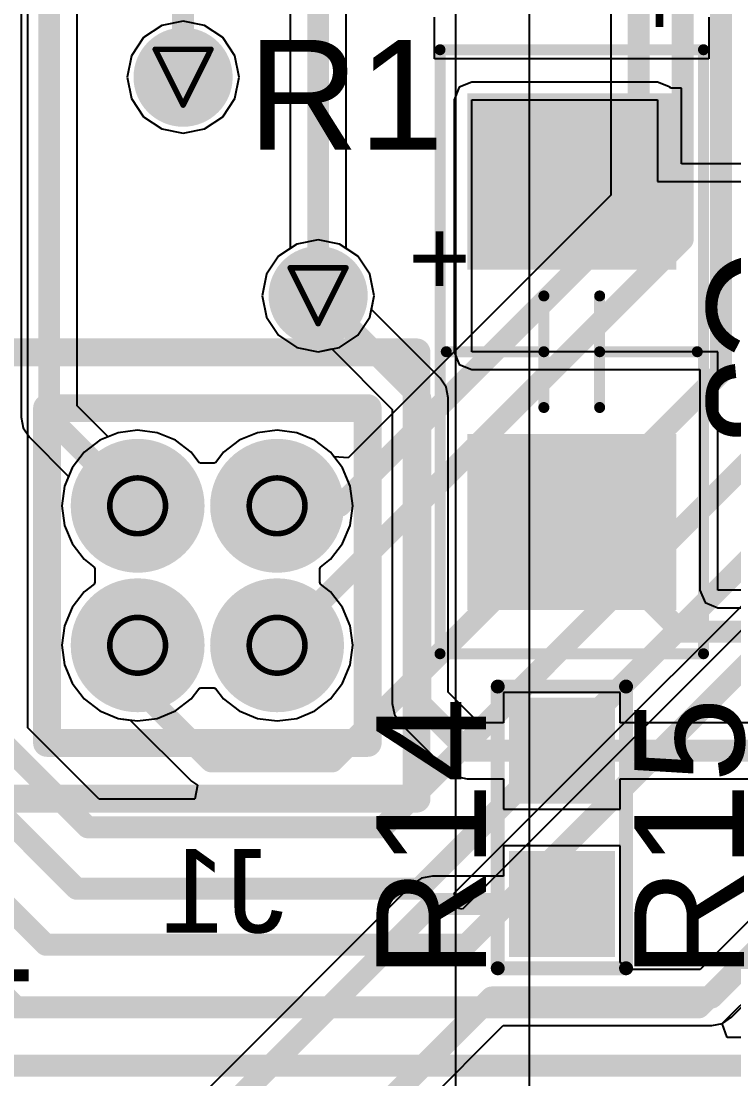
# Model space of a CAD drawing. Header units: inches. Extents: x -3 to 423, y -3 to 110.
# Drawn here: x 38.92 to 45.42, y 25.46 to 35.09 of the extents above; entities that cross this region are included whole.
import ezdxf

# ---------------------------------------------------------------- set-up
doc = ezdxf.new("R2010")
doc.units = ezdxf.units.IN
for name, color, linetype in [('Bottom Layer', 5, 'Continuous'), ('Bottom Overlay', 54, 'Continuous'), ('Bottom Solder', 6, 'Continuous'), ('Drill Drawing', 1, 'Continuous'), ('Mechanical 1', 6, 'Continuous'), ('Mechanical 16', 56, 'Continuous'), ('Mid Layer', 16, 'Continuous'), ('Mid Layer 2', 76, 'Continuous'), ('Multi-Layer', 9, 'Continuous'), ('Pad Holes', 156, 'Continuous'), ('Top Layer', 1, 'Continuous'), ('Top Overlay', 2, 'Continuous'), ('Top Paste', 8, 'Continuous'), ('Top Solder', 216, 'Continuous'), ('Via Holes', 16, 'Continuous')]:
    doc.layers.add(name, color=color, linetype=linetype)
doc.styles.add('Arial', font='', dxfattribs={"height": 0.2})
doc.styles.get('Arial').set_extended_font_data('Arial')

msp = doc.modelspace()

# ---------------------------------------------------------------- hatches: boundary and pattern name
at = {"layer": 'Bottom Layer'}
h = msp.add_hatch(color=5, dxfattribs=at)
edge = h.paths.add_edge_path()
edge.add_arc((40.4, 34.58), 0.35, 0, 360)
h = msp.add_hatch(color=5, dxfattribs=at)
edge = h.paths.add_edge_path()
edge.add_arc((41.63, 32.5899), 0.35, 0, 360)
h = msp.add_hatch(color=5, dxfattribs=at)
edge = h.paths.add_edge_path()
edge.add_arc((39.986, 30.677), 0.5334, 0, 360)
h = msp.add_hatch(color=5, dxfattribs=at)
edge = h.paths.add_edge_path()
edge.add_arc((41.256, 30.677), 0.5334, 0, 360)
h = msp.add_hatch(color=5, dxfattribs=at)
edge = h.paths.add_edge_path()
edge.add_arc((39.986, 29.407), 0.5334, 0, 360)
h = msp.add_hatch(color=5, dxfattribs=at)
edge = h.paths.add_edge_path()
edge.add_arc((41.256, 29.407), 0.5334, 0, 360)
at = {"layer": 'Bottom Solder'}
h = msp.add_hatch(color=6, dxfattribs=at)
edge = h.paths.add_edge_path()
edge.add_arc((40.4, 34.58), 0.4516, 0, 360)
h = msp.add_hatch(color=6, dxfattribs=at)
edge = h.paths.add_edge_path()
edge.add_arc((41.63, 32.5899), 0.4516, 0, 360)
h = msp.add_hatch(color=6, dxfattribs=at)
edge = h.paths.add_edge_path()
edge.add_arc((39.986, 30.677), 0.6096, 0, 360)
h = msp.add_hatch(color=6, dxfattribs=at)
edge = h.paths.add_edge_path()
edge.add_arc((41.256, 30.677), 0.6096, 0, 360)
h = msp.add_hatch(color=6, dxfattribs=at)
edge = h.paths.add_edge_path()
edge.add_arc((39.986, 29.407), 0.6096, 0, 360)
h = msp.add_hatch(color=6, dxfattribs=at)
edge = h.paths.add_edge_path()
edge.add_arc((41.256, 29.407), 0.6096, 0, 360)
at = {"layer": 'Mid Layer'}
h = msp.add_hatch(color=16, dxfattribs=at)
edge = h.paths.add_edge_path()
edge.add_arc((40.4, 34.58), 0.35, 0, 360)
h = msp.add_hatch(color=16, dxfattribs=at)
edge = h.paths.add_edge_path()
edge.add_arc((41.63, 32.5899), 0.35, 0, 360)
h = msp.add_hatch(color=16, dxfattribs=at)
edge = h.paths.add_edge_path()
edge.add_arc((39.986, 30.677), 0.5334, 0, 360)
h = msp.add_hatch(color=16, dxfattribs=at)
edge = h.paths.add_edge_path()
edge.add_arc((41.256, 30.677), 0.5334, 0, 360)
h = msp.add_hatch(color=16, dxfattribs=at)
edge = h.paths.add_edge_path()
edge.add_arc((39.986, 29.407), 0.5334, 0, 360)
h = msp.add_hatch(color=16, dxfattribs=at)
edge = h.paths.add_edge_path()
edge.add_arc((41.256, 29.407), 0.5334, 0, 360)
at = {"layer": 'Mid Layer 2'}
h = msp.add_hatch(color=76, dxfattribs=at)
edge = h.paths.add_edge_path()
edge.add_arc((40.4, 34.58), 0.35, 0, 360)
h = msp.add_hatch(color=76, dxfattribs=at)
edge = h.paths.add_edge_path()
edge.add_arc((41.63, 32.5899), 0.35, 0, 360)
h = msp.add_hatch(color=76, dxfattribs=at)
edge = h.paths.add_edge_path()
edge.add_arc((39.986, 30.677), 0.5334, 0, 360)
h = msp.add_hatch(color=76, dxfattribs=at)
edge = h.paths.add_edge_path()
edge.add_arc((41.256, 30.677), 0.5334, 0, 360)
h = msp.add_hatch(color=76, dxfattribs=at)
edge = h.paths.add_edge_path()
edge.add_arc((39.986, 29.407), 0.5334, 0, 360)
h = msp.add_hatch(color=76, dxfattribs=at)
edge = h.paths.add_edge_path()
edge.add_arc((41.256, 29.407), 0.5334, 0, 360)
at = {"layer": 'Multi-Layer'}
h = msp.add_hatch(color=9, dxfattribs=at)
edge = h.paths.add_edge_path()
edge.add_arc((39.986, 30.677), 0.5334, 0, 360)
h = msp.add_hatch(color=9, dxfattribs=at)
edge = h.paths.add_edge_path()
edge.add_arc((41.256, 30.677), 0.5334, 0, 360)
h = msp.add_hatch(color=9, dxfattribs=at)
edge = h.paths.add_edge_path()
edge.add_arc((39.986, 29.407), 0.5334, 0, 360)
h = msp.add_hatch(color=9, dxfattribs=at)
edge = h.paths.add_edge_path()
edge.add_arc((41.256, 29.407), 0.5334, 0, 360)
at = {"layer": 'Pad Holes'}
h = msp.add_hatch(color=7, dxfattribs=at)
edge = h.paths.add_edge_path()
edge.add_arc((39.986, 30.677), 0.3556, 0, 360)
h = msp.add_hatch(color=7, dxfattribs=at)
edge = h.paths.add_edge_path()
edge.add_arc((41.256, 30.677), 0.3556, 0, 360)
h = msp.add_hatch(color=7, dxfattribs=at)
edge = h.paths.add_edge_path()
edge.add_arc((39.986, 29.407), 0.3556, 0, 360)
h = msp.add_hatch(color=7, dxfattribs=at)
edge = h.paths.add_edge_path()
edge.add_arc((41.256, 29.407), 0.3556, 0, 360)
at = {"layer": 'Top Layer'}
h = msp.add_hatch(color=1, dxfattribs=at)
edge = h.paths.add_edge_path()
edge.add_arc((40.4, 34.58), 0.35, 0, 360)
for points in [[(43.0899, 32.9299), (43.0899, 34.3299), (44.7899, 34.3299), (44.7899, 32.9299)], [(43.0899, 29.8301), (43.0899, 31.2301), (44.7899, 31.2301), (44.7899, 29.8301)], [(43.469, 28.066), (43.469, 28.828), (44.231, 28.828), (44.231, 28.066)], [(43.469, 26.669), (43.469, 27.431), (44.231, 27.431), (44.231, 26.669)]]:
    msp.add_hatch(color=1, dxfattribs=at).paths.add_polyline_path(points)
h = msp.add_hatch(color=1, dxfattribs=at)
edge = h.paths.add_edge_path()
edge.add_arc((41.63, 32.5899), 0.35, 0, 360)
h = msp.add_hatch(color=1, dxfattribs=at)
edge = h.paths.add_edge_path()
edge.add_arc((39.986, 30.677), 0.5334, 0, 360)
h = msp.add_hatch(color=1, dxfattribs=at)
edge = h.paths.add_edge_path()
edge.add_arc((41.256, 30.677), 0.5334, 0, 360)
h = msp.add_hatch(color=1, dxfattribs=at)
edge = h.paths.add_edge_path()
edge.add_arc((39.986, 29.407), 0.5334, 0, 360)
h = msp.add_hatch(color=1, dxfattribs=at)
edge = h.paths.add_edge_path()
edge.add_arc((41.256, 29.407), 0.5334, 0, 360)
at = {"layer": 'Top Paste'}
for points in [[(43.0899, 32.9299), (43.0899, 34.3299), (44.7899, 34.3299), (44.7899, 32.9299)], [(43.0899, 29.8301), (43.0899, 31.2301), (44.7899, 31.2301), (44.7899, 29.8301)], [(43.469, 28.066), (43.469, 28.828), (44.231, 28.828), (44.231, 28.066)], [(43.469, 26.669), (43.469, 27.431), (44.231, 27.431), (44.231, 26.669)]]:
    msp.add_hatch(color=8, dxfattribs=at).paths.add_polyline_path(points)
at = {"layer": 'Top Solder'}
h = msp.add_hatch(color=216, dxfattribs=at)
edge = h.paths.add_edge_path()
edge.add_arc((40.4, 34.58), 0.4516, 0, 360)
for points in [[(42.9883, 32.8283), (42.9883, 34.4315), (44.8915, 34.4315), (44.8915, 32.8283)], [(42.9883, 29.7285), (42.9883, 31.3317), (44.8915, 31.3317), (44.8915, 29.7285)], [(43.3674, 27.9644), (43.3674, 28.9296), (44.3326, 28.9296), (44.3326, 27.9644)], [(43.3674, 26.5674), (43.3674, 27.5326), (44.3326, 27.5326), (44.3326, 26.5674)]]:
    msp.add_hatch(color=216, dxfattribs=at).paths.add_polyline_path(points)
h = msp.add_hatch(color=216, dxfattribs=at)
edge = h.paths.add_edge_path()
edge.add_arc((41.63, 32.5899), 0.4516, 0, 360)
h = msp.add_hatch(color=216, dxfattribs=at)
edge = h.paths.add_edge_path()
edge.add_arc((39.986, 30.677), 0.6096, 0, 360)
h = msp.add_hatch(color=216, dxfattribs=at)
edge = h.paths.add_edge_path()
edge.add_arc((41.256, 30.677), 0.6096, 0, 360)
h = msp.add_hatch(color=216, dxfattribs=at)
edge = h.paths.add_edge_path()
edge.add_arc((39.986, 29.407), 0.6096, 0, 360)
h = msp.add_hatch(color=216, dxfattribs=at)
edge = h.paths.add_edge_path()
edge.add_arc((41.256, 29.407), 0.6096, 0, 360)
at = {"layer": 'Via Holes'}
h = msp.add_hatch(color=7, dxfattribs=at)
edge = h.paths.add_edge_path()
edge.add_arc((40.4, 34.58), 0.25, 0, 360)
h = msp.add_hatch(color=7, dxfattribs=at)
edge = h.paths.add_edge_path()
edge.add_arc((41.63, 32.5899), 0.25, 0, 360)

# ---------------------------------------------------------------- linework, layer by layer
at = {"layer": 'Bottom Layer'}
for p, q in [((38.9849, 28.6556), (38.9849, 38.54)), ((44.2951, 35.411), (44.2951, 33.5056)), ((44.2951, 33.5056), (41.9029, 31.1134)), ((41.4349, 33.0609), (41.2695, 32.9504)), ((41.63, 33.0997), (41.4349, 33.0609)), ((41.8251, 33.0609), (41.63, 33.0997)), ((41.9905, 32.9504), (41.8251, 33.0609)), ((41.2695, 32.9504), (41.159, 32.785)), ((42.101, 32.785), (41.9905, 32.9504)), ((41.159, 32.785), (41.1202, 32.5899)), ((42.1398, 32.5899), (42.101, 32.785)), ((41.1202, 32.5899), (41.159, 32.3948)), ((42.101, 32.3948), (42.1398, 32.5899)), ((41.159, 32.3948), (41.2695, 32.2295)), ((41.9905, 32.2295), (42.101, 32.3948)), ((41.2695, 32.2295), (41.4349, 32.1189)), ((41.8251, 32.1189), (41.9905, 32.2295)), ((41.4349, 32.1189), (41.63, 32.0801)), ((41.63, 32.0801), (41.8251, 32.1189)), ((44.0572, 28.3368), (47.3102, 31.5898)), ((39.8076, 31.3428), (39.6414, 31.2739)), ((39.986, 31.3663), (39.8076, 31.3428)), ((40.1644, 31.3428), (39.986, 31.3663)), ((40.3307, 31.2739), (40.1644, 31.3428)), ((41.0776, 31.3428), (40.9114, 31.2739)), ((41.256, 31.3663), (41.0776, 31.3428)), ((41.4344, 31.3428), (41.256, 31.3663)), ((41.6007, 31.2739), (41.4344, 31.3428)), ((47.2654, 31.326), (42.9437, 27.0043)), ((39.6414, 31.2739), (39.4986, 31.1644)), ((40.4734, 31.1644), (40.3307, 31.2739)), ((40.9114, 31.2739), (40.7686, 31.1644)), ((41.7434, 31.1644), (41.6007, 31.2739)), ((39.4986, 31.1644), (39.3891, 31.0216)), ((40.5439, 31.0725), (40.4734, 31.1644)), ((40.7686, 31.1644), (40.6981, 31.0725)), ((41.7762, 31.1217), (41.7434, 31.1644)), ((41.9029, 31.1134), (41.7762, 31.1217)), ((39.3891, 31.0216), (39.3202, 30.8554)), ((40.5598, 31.0655), (40.5439, 31.0725)), ((40.6822, 31.0655), (40.5598, 31.0655)), ((40.6981, 31.0725), (40.6822, 31.0655)), ((39.3202, 30.8554), (39.2967, 30.677)), ((39.2967, 30.677), (39.3202, 30.4986)), ((39.3202, 30.4986), (39.3891, 30.3323)), ((39.3891, 30.3323), (39.4986, 30.1896)), ((39.4986, 30.1896), (39.5905, 30.1191)), ((39.5905, 30.1191), (39.5975, 30.1032)), ((39.5975, 30.1032), (39.5975, 29.9808)), ((39.5905, 29.9649), (39.4986, 29.8944)), ((39.5975, 29.9808), (39.5905, 29.9649)), ((39.4986, 29.8944), (39.3891, 29.7516)), ((45.3109, 25.9619), (49.1702, 29.8212)), ((39.3891, 29.7516), (39.3202, 29.5854)), ((39.3202, 29.5854), (39.2967, 29.407)), ((39.2967, 29.407), (39.3202, 29.2286)), ((39.3202, 29.2286), (39.3891, 29.0623)), ((39.3891, 29.0623), (39.4986, 28.9196)), ((39.4986, 28.9196), (39.6414, 28.8101)), ((39.6414, 28.8101), (39.8076, 28.7412)), ((39.8076, 28.7412), (39.919, 28.7265)), ((39.919, 28.7265), (40.4758, 28.1698)), ((39.6356, 28.0049), (38.9849, 28.6556)), ((42.8691, 27.1486), (44.0572, 28.3368)), ((44.0572, 28.3368), (44.0572, 28.3368)), ((40.4758, 28.1698), (40.5324, 28.1319)), ((40.5324, 28.1319), (40.5081, 28.0049)), ((40.5081, 28.0049), (39.6356, 28.0049)), ((42.9109, 27.0108), (42.8691, 27.1486)), ((42.9437, 27.0043), (42.9109, 27.0108)), ((45.3562, 25.8352), (45.3109, 25.9619)), ((45.3565, 25.8349), (45.3562, 25.8352)), ((48.8544, 25.8349), (45.3565, 25.8349))]:
    msp.add_line(p, q, dxfattribs=at)
at = {"layer": 'Bottom Layer', "const_width": 0.2}
for points in [[(44.55, 33.4), (44.55, 51.87)], [(44.95, 33.101), (44.95, 50.92)], [(45.3, 31.89), (45.3, 49.94)], [(41.827, 30.677), (44.55, 33.4)], [(41.256, 29.407), (44.95, 33.101)], [(41.76, 28.35), (45.3, 31.89)], [(42.22, 27.75), (46.39, 31.92)], [(43.877, 28.517), (47.13, 31.77)], [(42.9799, 26.68), (47.48, 31.1801)], [(41.256, 30.677), (41.827, 30.677)], [(45.0985, 26.11), (48.99, 30.0015)], [(39.986, 29.02), (39.986, 29.407)], [(39.986, 29.02), (40.656, 28.35)], [(38.73, 28.55), (39.53, 27.75)], [(42.55, 27.19), (43.877, 28.517)], [(36.649, 28.341), (38.88, 26.11)], [(38.27, 28.35), (39.43, 27.19)], [(40.656, 28.35), (41.76, 28.35)], [(37.85, 27.98), (39.15, 26.68)], [(39.53, 27.75), (42.22, 27.75)], [(39.43, 27.19), (42.55, 27.19)], [(39.15, 26.68), (42.9799, 26.68)], [(38.88, 26.11), (45.0985, 26.11)], [(38.5299, 25.58), (48.96, 25.58)]]:
    msp.add_lwpolyline(points, dxfattribs=at)
at = {"layer": 'Bottom Layer', "const_width": 0.1}
for points in [[(44.5, 33.4, 1), (44.6, 33.4, 1)], [(44.5, 33.4, 1), (44.6, 33.4, 1)], [(44.9, 33.101, 1), (45, 33.101, 1)], [(44.9, 33.101, 1), (45, 33.101, 1)], [(45.25, 31.89, 1), (45.35, 31.89, 1)], [(45.25, 31.89, 1), (45.35, 31.89, 1)], [(41.206, 30.677, 1), (41.306, 30.677, 1)], [(41.777, 30.677, 1), (41.877, 30.677, 1)], [(41.777, 30.677, 1), (41.877, 30.677, 1)], [(39.936, 29.407, 1), (40.036, 29.407, 1)], [(41.206, 29.407, 1), (41.306, 29.407, 1)], [(39.936, 29.02, 1), (40.036, 29.02, 1)], [(39.936, 29.02, 1), (40.036, 29.02, 1)], [(43.827, 28.517, 1), (43.927, 28.517, 1)], [(43.827, 28.517, 1), (43.927, 28.517, 1)], [(40.606, 28.35, 1), (40.706, 28.35, 1)], [(40.606, 28.35, 1), (40.706, 28.35, 1)], [(41.71, 28.35, 1), (41.81, 28.35, 1)], [(41.71, 28.35, 1), (41.81, 28.35, 1)], [(39.48, 27.75, 1), (39.58, 27.75, 1)], [(39.48, 27.75, 1), (39.58, 27.75, 1)], [(42.17, 27.75, 1), (42.27, 27.75, 1)], [(42.17, 27.75, 1), (42.27, 27.75, 1)], [(39.38, 27.19, 1), (39.48, 27.19, 1)], [(39.38, 27.19, 1), (39.48, 27.19, 1)], [(42.5, 27.19, 1), (42.6, 27.19, 1)], [(42.5, 27.19, 1), (42.6, 27.19, 1)], [(39.1, 26.68, 1), (39.2, 26.68, 1)], [(39.1, 26.68, 1), (39.2, 26.68, 1)], [(42.9299, 26.68, 1), (43.0299, 26.68, 1)], [(42.9299, 26.68, 1), (43.0299, 26.68, 1)], [(38.83, 26.11, 1), (38.93, 26.11, 1)], [(38.83, 26.11, 1), (38.93, 26.11, 1)], [(45.0485, 26.11, 1), (45.1485, 26.11, 1)], [(45.0485, 26.11, 1), (45.1485, 26.11, 1)]]:
    msp.add_lwpolyline(points, format="xyb", close=True, dxfattribs=at)
at = {"layer": 'Bottom Overlay', "const_width": 0.254}
for points in [[(38.716, 32.074), (42.526, 32.074)], [(42.526, 28.01), (42.526, 32.074)], [(38.716, 28.01), (42.526, 28.01)]]:
    msp.add_lwpolyline(points, dxfattribs=at)
at = {"layer": 'Bottom Overlay', "const_width": 0.127}
for points in [[(42.4625, 32.074, 1), (42.5895, 32.074, 1)], [(42.4625, 32.074, 1), (42.5895, 32.074, 1)], [(42.4625, 28.01, 1), (42.5895, 28.01, 1)], [(42.4625, 28.01, 1), (42.5895, 28.01, 1)]]:
    msp.add_lwpolyline(points, format="xyb", close=True, dxfattribs=at)
at = {"layer": 'Drill Drawing', "const_width": 0.0508}
for points in [[(40.146, 34.834), (40.654, 34.834)], [(40.146, 34.834), (40.4, 34.326)], [(40.4, 34.326), (40.654, 34.834)], [(41.376, 32.8439), (41.884, 32.8439)], [(41.376, 32.8439), (41.63, 32.3359)], [(41.63, 32.3359), (41.884, 32.8439)]]:
    msp.add_lwpolyline(points, dxfattribs=at)
at = {"layer": 'Drill Drawing'}
for points, const_width in [([(40.1333, 34.834, 1), (40.1587, 34.834, 1)], 0.0254), ([(40.1333, 34.834, 1), (40.1587, 34.834, 1)], 0.0254), ([(40.6413, 34.834, 1), (40.6667, 34.834, 1)], 0.0254), ([(40.6413, 34.834, 1), (40.6667, 34.834, 1)], 0.0254), ([(40.3873, 34.326, 1), (40.4127, 34.326, 1)], 0.0254), ([(40.3873, 34.326, 1), (40.4127, 34.326, 1)], 0.0254), ([(41.3633, 32.8439, 1), (41.3887, 32.8439, 1)], 0.0254), ([(41.3633, 32.8439, 1), (41.3887, 32.8439, 1)], 0.0254), ([(41.8713, 32.8439, 1), (41.8967, 32.8439, 1)], 0.0254), ([(41.8713, 32.8439, 1), (41.8967, 32.8439, 1)], 0.0254), ([(41.6173, 32.3359, 1), (41.6427, 32.3359, 1)], 0.0254), ([(41.6173, 32.3359, 1), (41.6427, 32.3359, 1)], 0.0254), ([(40.24, 30.677, 1), (39.732, 30.677, 1)], 0.0508), ([(41.51, 30.677, 1), (41.002, 30.677, 1)], 0.0508), ([(39.7193, 30.677, 1), (39.7447, 30.677, 1)], 0.0254), ([(40.2273, 30.677, 1), (40.2527, 30.677, 1)], 0.0254), ([(40.9893, 30.677, 1), (41.0147, 30.677, 1)], 0.0254), ([(41.4973, 30.677, 1), (41.5227, 30.677, 1)], 0.0254), ([(40.24, 29.407, 1), (39.732, 29.407, 1)], 0.0508), ([(41.51, 29.407, 1), (41.002, 29.407, 1)], 0.0508), ([(39.7193, 29.407, 1), (39.7447, 29.407, 1)], 0.0254), ([(40.2273, 29.407, 1), (40.2527, 29.407, 1)], 0.0254), ([(40.9893, 29.407, 1), (41.0147, 29.407, 1)], 0.0254), ([(41.4973, 29.407, 1), (41.5227, 29.407, 1)], 0.0254)]:
    msp.add_lwpolyline(points, format="xyb", close=True, dxfattribs=dict(at, const_width=const_width))
at = {"layer": 'Mechanical 1', "const_width": 0.254}
for points in [[(39.161, 28.518), (39.161, 31.566)], [(39.161, 31.566), (42.081, 31.566)], [(42.081, 28.518), (42.081, 31.566)], [(39.161, 28.518), (42.081, 28.518)]]:
    msp.add_lwpolyline(points, dxfattribs=at)
at = {"layer": 'Mechanical 1', "const_width": 0.127}
for points in [[(39.0975, 31.566, 1), (39.2245, 31.566, 1)], [(39.0975, 31.566, 1), (39.2245, 31.566, 1)], [(42.0175, 31.566, 1), (42.1445, 31.566, 1)], [(42.0175, 31.566, 1), (42.1445, 31.566, 1)], [(39.0975, 28.518, 1), (39.2245, 28.518, 1)], [(39.0975, 28.518, 1), (39.2245, 28.518, 1)], [(42.0175, 28.518, 1), (42.1445, 28.518, 1)], [(42.0175, 28.518, 1), (42.1445, 28.518, 1)]]:
    msp.add_lwpolyline(points, format="xyb", close=True, dxfattribs=at)
at = {"layer": 'Mechanical 16'}
for p, q in [((42.69, 34.747), (42.69, 35.128)), ((45.1898, 35.128), (45.1898, 34.747)), ((45.1898, 34.747), (42.69, 34.747))]:
    msp.add_line(p, q, dxfattribs=at)
at = {"layer": 'Mechanical 16', "const_width": 0.1001}
for points in [[(42.74, 34.83), (45.1398, 34.83)], [(42.74, 29.3299), (42.74, 34.83)], [(45.1398, 29.3299), (45.1398, 34.83)], [(43.6859, 32.08), (43.6859, 32.588)], [(44.1939, 32.08), (44.1939, 32.588)], [(42.7969, 32.08), (43.6859, 32.08)], [(43.6859, 31.572), (43.6859, 32.08)], [(44.1939, 31.572), (44.1939, 32.08)], [(44.1939, 32.08), (45.0829, 32.08)], [(42.74, 29.3299), (45.1398, 29.3299)]]:
    msp.add_lwpolyline(points, dxfattribs=at)
at = {"layer": 'Mechanical 16', "const_width": 0.05}
for points in [[(42.715, 34.83, 1), (42.765, 34.83, 1)], [(42.715, 34.83, 1), (42.765, 34.83, 1)], [(45.1148, 34.83, 1), (45.1648, 34.83, 1)], [(45.1148, 34.83, 1), (45.1648, 34.83, 1)], [(43.6609, 32.588, 1), (43.7109, 32.588, 1)], [(44.1689, 32.588, 1), (44.2189, 32.588, 1)], [(42.7719, 32.08, 1), (42.8219, 32.08, 1)], [(43.6609, 32.08, 1), (43.7109, 32.08, 1)], [(43.6609, 32.08, 1), (43.7109, 32.08, 1)], [(43.6609, 32.08, 1), (43.7109, 32.08, 1)], [(44.1689, 32.08, 1), (44.2189, 32.08, 1)], [(44.1689, 32.08, 1), (44.2189, 32.08, 1)], [(44.1689, 32.08, 1), (44.2189, 32.08, 1)], [(45.0579, 32.08, 1), (45.1079, 32.08, 1)], [(43.6609, 31.572, 1), (43.7109, 31.572, 1)], [(44.1689, 31.572, 1), (44.2189, 31.572, 1)], [(42.715, 29.3299, 1), (42.765, 29.3299, 1)], [(42.715, 29.3299, 1), (42.765, 29.3299, 1)], [(45.1148, 29.3299, 1), (45.1648, 29.3299, 1)], [(45.1148, 29.3299, 1), (45.1648, 29.3299, 1)]]:
    msp.add_lwpolyline(points, format="xyb", close=True, dxfattribs=at)
at = {"layer": 'Mid Layer'}
for p, q in [((41.4349, 33.0609), (41.2695, 32.9504)), ((41.63, 33.0997), (41.4349, 33.0609)), ((41.8251, 33.0609), (41.63, 33.0997)), ((41.9905, 32.9504), (41.8251, 33.0609)), ((41.2695, 32.9504), (41.159, 32.785)), ((42.101, 32.785), (41.9905, 32.9504)), ((41.159, 32.785), (41.1202, 32.5899)), ((42.1398, 32.5899), (42.101, 32.785)), ((41.1202, 32.5899), (41.159, 32.3948)), ((42.101, 32.3948), (42.1398, 32.5899)), ((41.159, 32.3948), (41.2695, 32.2295)), ((41.9905, 32.2295), (42.101, 32.3948)), ((41.2695, 32.2295), (41.4349, 32.1189)), ((41.8251, 32.1189), (41.9905, 32.2295)), ((41.4349, 32.1189), (41.63, 32.0801)), ((41.63, 32.0801), (41.8251, 32.1189)), ((39.8076, 31.3428), (39.6414, 31.2739)), ((39.986, 31.3663), (39.8076, 31.3428)), ((40.1644, 31.3428), (39.986, 31.3663)), ((40.3307, 31.2739), (40.1644, 31.3428)), ((41.0776, 31.3428), (40.9114, 31.2739)), ((41.256, 31.3663), (41.0776, 31.3428)), ((41.4344, 31.3428), (41.256, 31.3663)), ((41.6007, 31.2739), (41.4344, 31.3428)), ((39.6414, 31.2739), (39.4986, 31.1644)), ((40.4734, 31.1644), (40.3307, 31.2739)), ((40.9114, 31.2739), (40.7686, 31.1644)), ((41.7434, 31.1644), (41.6007, 31.2739)), ((39.4986, 31.1644), (39.3891, 31.0216)), ((40.5439, 31.0725), (40.4734, 31.1644)), ((40.7686, 31.1644), (40.6981, 31.0725)), ((41.8529, 31.0216), (41.7434, 31.1644)), ((39.3891, 31.0216), (39.3202, 30.8554)), ((40.5598, 31.0655), (40.5439, 31.0725)), ((40.6822, 31.0655), (40.5598, 31.0655)), ((40.6981, 31.0725), (40.6822, 31.0655)), ((41.9218, 30.8554), (41.8529, 31.0216)), ((39.3202, 30.8554), (39.2967, 30.677)), ((41.9453, 30.677), (41.9218, 30.8554)), ((39.2967, 30.677), (39.3202, 30.4986)), ((41.9218, 30.4986), (41.9453, 30.677)), ((39.3202, 30.4986), (39.3891, 30.3323)), ((41.8529, 30.3323), (41.9218, 30.4986)), ((39.3891, 30.3323), (39.4986, 30.1896)), ((41.7434, 30.1896), (41.8529, 30.3323)), ((39.4986, 30.1896), (39.5905, 30.1191)), ((41.6515, 30.1191), (41.7434, 30.1896)), ((39.5905, 30.1191), (39.5975, 30.1032)), ((39.5975, 30.1032), (39.5975, 29.9808)), ((41.6445, 30.1032), (41.6515, 30.1191)), ((41.6445, 29.9808), (41.6445, 30.1032)), ((39.5905, 29.9649), (39.4986, 29.8944)), ((39.5975, 29.9808), (39.5905, 29.9649)), ((41.6515, 29.9649), (41.6445, 29.9808)), ((41.7434, 29.8944), (41.6515, 29.9649)), ((39.4986, 29.8944), (39.3891, 29.7516)), ((41.8529, 29.7516), (41.7434, 29.8944)), ((39.3891, 29.7516), (39.3202, 29.5854)), ((41.9218, 29.5854), (41.8529, 29.7516)), ((39.3202, 29.5854), (39.2967, 29.407)), ((41.9453, 29.407), (41.9218, 29.5854)), ((39.2967, 29.407), (39.3202, 29.2286)), ((41.9218, 29.2286), (41.9453, 29.407)), ((39.3202, 29.2286), (39.3891, 29.0623)), ((41.8529, 29.0623), (41.9218, 29.2286)), ((39.3891, 29.0623), (39.4986, 28.9196)), ((40.4734, 28.9196), (40.5439, 29.0115)), ((40.5439, 29.0115), (40.5598, 29.0185)), ((40.5598, 29.0185), (40.6822, 29.0185)), ((40.6822, 29.0185), (40.6981, 29.0115)), ((40.6981, 29.0115), (40.7686, 28.9196)), ((41.7434, 28.9196), (41.8529, 29.0623)), ((39.4986, 28.9196), (39.6414, 28.8101)), ((40.3307, 28.8101), (40.4734, 28.9196)), ((40.7686, 28.9196), (40.9114, 28.8101)), ((41.6007, 28.8101), (41.7434, 28.9196)), ((39.6414, 28.8101), (39.8076, 28.7412)), ((40.1644, 28.7412), (40.3307, 28.8101)), ((40.9114, 28.8101), (41.0776, 28.7412)), ((41.4344, 28.7412), (41.6007, 28.8101)), ((39.8076, 28.7412), (39.986, 28.7177)), ((39.986, 28.7177), (40.1644, 28.7412)), ((41.0776, 28.7412), (41.256, 28.7177)), ((41.256, 28.7177), (41.4344, 28.7412))]:
    msp.add_line(p, q, dxfattribs=at)
at = {"layer": 'Mid Layer 2'}
for p, q in [((42.8795, 38.2405), (42.8795, 23.3319)), ((43.5547, 22.379), (43.5547, 37.0187)), ((40.4, 35.0898), (40.2049, 35.051)), ((40.5951, 35.051), (40.4, 35.0898)), ((40.2049, 35.051), (40.0395, 34.9405)), ((40.7605, 34.9405), (40.5951, 35.051)), ((40.0395, 34.9405), (39.929, 34.7751)), ((40.871, 34.7751), (40.7605, 34.9405)), ((39.929, 34.7751), (39.8902, 34.58)), ((40.9098, 34.58), (40.871, 34.7751)), ((39.8902, 34.58), (39.929, 34.3849)), ((40.871, 34.3849), (40.9098, 34.58)), ((39.929, 34.3849), (40.0395, 34.2195)), ((40.7605, 34.2195), (40.871, 34.3849)), ((40.0395, 34.2195), (40.2049, 34.109)), ((40.5951, 34.109), (40.7605, 34.2195)), ((40.2049, 34.109), (40.4, 34.0702)), ((40.4, 34.0702), (40.5951, 34.109)), ((39.8076, 31.3428), (39.6414, 31.2739)), ((39.986, 31.3663), (39.8076, 31.3428)), ((40.1644, 31.3428), (39.986, 31.3663)), ((40.3307, 31.2739), (40.1644, 31.3428)), ((41.0776, 31.3428), (40.9114, 31.2739)), ((41.256, 31.3663), (41.0776, 31.3428)), ((41.4344, 31.3428), (41.256, 31.3663)), ((41.6007, 31.2739), (41.4344, 31.3428)), ((39.6414, 31.2739), (39.4986, 31.1644)), ((40.4734, 31.1644), (40.3307, 31.2739)), ((40.9114, 31.2739), (40.7686, 31.1644)), ((41.7434, 31.1644), (41.6007, 31.2739)), ((39.4986, 31.1644), (39.3891, 31.0216)), ((40.5439, 31.0725), (40.4734, 31.1644)), ((40.7686, 31.1644), (40.6981, 31.0725)), ((41.8529, 31.0216), (41.7434, 31.1644)), ((39.3891, 31.0216), (39.3202, 30.8554)), ((40.5598, 31.0655), (40.5439, 31.0725)), ((40.6822, 31.0655), (40.5598, 31.0655)), ((40.6981, 31.0725), (40.6822, 31.0655)), ((41.9218, 30.8554), (41.8529, 31.0216)), ((39.3202, 30.8554), (39.2967, 30.677)), ((41.9453, 30.677), (41.9218, 30.8554)), ((39.2967, 30.677), (39.3202, 30.4986)), ((41.9218, 30.4986), (41.9453, 30.677)), ((39.3202, 30.4986), (39.3891, 30.3323)), ((41.8529, 30.3323), (41.9218, 30.4986)), ((39.3891, 30.3323), (39.4986, 30.1896)), ((41.7434, 30.1896), (41.8529, 30.3323)), ((39.4986, 30.1896), (39.5905, 30.1191)), ((41.6515, 30.1191), (41.7434, 30.1896)), ((39.5905, 30.1191), (39.5975, 30.1032)), ((39.5975, 30.1032), (39.5975, 29.9808)), ((41.6445, 30.1032), (41.6515, 30.1191)), ((41.6445, 29.9808), (41.6445, 30.1032)), ((39.5905, 29.9649), (39.4986, 29.8944)), ((39.5975, 29.9808), (39.5905, 29.9649)), ((41.6515, 29.9649), (41.6445, 29.9808)), ((41.7434, 29.8944), (41.6515, 29.9649)), ((39.4986, 29.8944), (39.3891, 29.7516)), ((41.8529, 29.7516), (41.7434, 29.8944)), ((39.3891, 29.7516), (39.3202, 29.5854)), ((41.9218, 29.5854), (41.8529, 29.7516)), ((39.3202, 29.5854), (39.2967, 29.407)), ((41.9453, 29.407), (41.9218, 29.5854)), ((39.2967, 29.407), (39.3202, 29.2286)), ((41.9218, 29.2286), (41.9453, 29.407)), ((39.3202, 29.2286), (39.3891, 29.0623)), ((41.8529, 29.0623), (41.9218, 29.2286)), ((39.3891, 29.0623), (39.4986, 28.9196)), ((40.4734, 28.9196), (40.5439, 29.0115)), ((40.5439, 29.0115), (40.5598, 29.0185)), ((40.5598, 29.0185), (40.6822, 29.0185)), ((40.6822, 29.0185), (40.6981, 29.0115)), ((40.6981, 29.0115), (40.7686, 28.9196)), ((41.7434, 28.9196), (41.8529, 29.0623)), ((39.4986, 28.9196), (39.6414, 28.8101)), ((40.3307, 28.8101), (40.4734, 28.9196)), ((40.7686, 28.9196), (40.9114, 28.8101)), ((41.6007, 28.8101), (41.7434, 28.9196)), ((39.6414, 28.8101), (39.8076, 28.7412)), ((40.1644, 28.7412), (40.3307, 28.8101)), ((40.9114, 28.8101), (41.0776, 28.7412)), ((41.4344, 28.7412), (41.6007, 28.8101)), ((39.8076, 28.7412), (39.986, 28.7177)), ((39.986, 28.7177), (40.1644, 28.7412)), ((41.0776, 28.7412), (41.256, 28.7177)), ((41.256, 28.7177), (41.4344, 28.7412))]:
    msp.add_line(p, q, dxfattribs=at)
at = {"layer": 'Top Layer'}
for p, q in [((38.9251, 42.269), (38.9251, 31.483)), ((39.4349, 31.5886), (39.4349, 42.269)), ((41.3751, 35.325), (41.3751, 33.021)), ((41.8849, 33.021), (41.8849, 35.325)), ((42.9152, 34.4884), (42.8676, 34.3736)), ((43.03, 34.536), (42.9152, 34.4884)), ((44.72, 34.536), (43.03, 34.536)), ((44.8348, 34.4884), (44.72, 34.536)), ((44.8383, 34.4799), (44.8348, 34.4884)), ((44.9399, 34.4799), (44.8383, 34.4799)), ((44.9399, 33.7923), (44.9399, 34.4799)), ((42.8676, 34.3736), (42.8676, 32.08)), ((43.03, 32.08), (43.03, 34.3736)), ((43.03, 34.3736), (44.72, 34.3736)), ((44.72, 34.3736), (44.72, 33.6299)), ((47.1176, 33.7923), (44.9399, 33.7923)), ((44.72, 33.6299), (47.5666, 33.6299)), ((41.2695, 32.9504), (41.159, 32.785)), ((41.3751, 33.021), (41.2695, 32.9504)), ((41.9905, 32.9504), (41.8849, 33.021)), ((42.101, 32.785), (41.9905, 32.9504)), ((41.159, 32.785), (41.1202, 32.5899)), ((42.1398, 32.5899), (42.101, 32.785)), ((41.1202, 32.5899), (41.159, 32.3948)), ((42.115, 32.4654), (42.1398, 32.5899)), ((42.7402, 31.8402), (42.115, 32.4654)), ((41.159, 32.3948), (41.2695, 32.2295)), ((41.2695, 32.2295), (41.4349, 32.1189)), ((41.4349, 32.1189), (41.63, 32.0801)), ((41.63, 32.0801), (41.7545, 32.1049)), ((41.7545, 32.1049), (42.3051, 31.5544)), ((42.8676, 32.08), (42.9152, 31.9652)), ((45.27, 32.08), (43.03, 32.08)), ((45.27, 29.9099), (45.27, 32.08)), ((42.9152, 31.9652), (43.03, 31.9176)), ((43.03, 31.9176), (45.1076, 31.9176)), ((45.1076, 31.9176), (45.1076, 29.9099)), ((42.7955, 31.7575), (42.7402, 31.8402)), ((42.8149, 31.6599), (42.7955, 31.7575)), ((42.8149, 28.981), (42.8149, 31.6599)), ((39.7178, 31.3056), (39.4349, 31.5886)), ((42.3051, 31.5544), (42.3051, 28.8755)), ((38.9251, 31.483), (38.9445, 31.3855)), ((38.9445, 31.3855), (38.9998, 31.3028)), ((38.9998, 31.3028), (39.3574, 30.9452)), ((39.8076, 31.3428), (39.7178, 31.3056)), ((39.986, 31.3663), (39.8076, 31.3428)), ((40.1644, 31.3428), (39.986, 31.3663)), ((40.3307, 31.2739), (40.1644, 31.3428)), ((41.0776, 31.3428), (40.9114, 31.2739)), ((41.256, 31.3663), (41.0776, 31.3428)), ((41.4344, 31.3428), (41.256, 31.3663)), ((41.6007, 31.2739), (41.4344, 31.3428)), ((40.4734, 31.1644), (40.3307, 31.2739)), ((40.9114, 31.2739), (40.7686, 31.1644)), ((41.7434, 31.1644), (41.6007, 31.2739)), ((40.5439, 31.0725), (40.4734, 31.1644)), ((40.7686, 31.1644), (40.6981, 31.0725)), ((41.8529, 31.0216), (41.7434, 31.1644)), ((40.5598, 31.0655), (40.5439, 31.0725)), ((40.6822, 31.0655), (40.5598, 31.0655)), ((40.6981, 31.0725), (40.6822, 31.0655)), ((41.9218, 30.8554), (41.8529, 31.0216)), ((39.3574, 30.9452), (39.3202, 30.8554)), ((39.3202, 30.8554), (39.2967, 30.677)), ((41.9453, 30.677), (41.9218, 30.8554)), ((39.2967, 30.677), (39.3202, 30.4986)), ((41.9218, 30.4986), (41.9453, 30.677)), ((39.3202, 30.4986), (39.3891, 30.3323)), ((41.8529, 30.3323), (41.9218, 30.4986)), ((39.3891, 30.3323), (39.4986, 30.1896)), ((41.7434, 30.1896), (41.8529, 30.3323)), ((39.4986, 30.1896), (39.5905, 30.1191)), ((41.6515, 30.1191), (41.7434, 30.1896)), ((39.5905, 30.1191), (39.5975, 30.1032)), ((39.5975, 30.1032), (39.5975, 29.9808)), ((41.6445, 30.1032), (41.6515, 30.1191)), ((41.6445, 29.9808), (41.6445, 30.1032)), ((39.5905, 29.9649), (39.4986, 29.8944)), ((39.5975, 29.9808), (39.5905, 29.9649)), ((41.6515, 29.9649), (41.6445, 29.9808)), ((41.7434, 29.8944), (41.6515, 29.9649)), ((39.4986, 29.8944), (39.3891, 29.7516)), ((41.8529, 29.7516), (41.7434, 29.8944)), ((45.1076, 29.9099), (45.1552, 29.7951)), ((48.4399, 29.9099), (45.27, 29.9099)), ((45.1552, 29.7951), (45.27, 29.7476)), ((39.3891, 29.7516), (39.3202, 29.5854)), ((41.9218, 29.5854), (41.8529, 29.7516)), ((45.27, 29.7476), (48.4399, 29.7476)), ((39.3202, 29.5854), (39.2967, 29.407)), ((41.9453, 29.407), (41.9218, 29.5854)), ((39.2967, 29.407), (39.3202, 29.2286)), ((41.9218, 29.2286), (41.9453, 29.407)), ((39.3202, 29.2286), (39.3891, 29.0623)), ((41.8529, 29.0623), (41.9218, 29.2286)), ((39.3891, 29.0623), (39.4986, 28.9196)), ((40.4734, 28.9196), (40.5439, 29.0115)), ((40.5439, 29.0115), (40.5598, 29.0185)), ((40.5598, 29.0185), (40.6822, 29.0185)), ((40.6822, 29.0185), (40.6981, 29.0115)), ((40.6981, 29.0115), (40.7686, 28.9196)), ((41.7434, 28.9196), (41.8529, 29.0623)), ((39.4986, 28.9196), (39.6414, 28.8101)), ((40.3307, 28.8101), (40.4734, 28.9196)), ((40.7686, 28.9196), (40.9114, 28.8101)), ((41.6007, 28.8101), (41.7434, 28.9196)), ((43.094, 28.7019), (42.8149, 28.981)), ((44.381, 28.978), (43.319, 28.978)), ((43.319, 28.978), (43.319, 28.7019)), ((44.381, 28.7019), (44.381, 28.978)), ((39.6414, 28.8101), (39.8076, 28.7412)), ((40.1644, 28.7412), (40.3307, 28.8101)), ((40.9114, 28.8101), (41.0776, 28.7412)), ((41.4344, 28.7412), (41.6007, 28.8101)), ((42.3051, 28.8755), (42.3245, 28.7779)), ((39.8076, 28.7412), (39.986, 28.7177)), ((39.986, 28.7177), (40.1644, 28.7412)), ((41.0776, 28.7412), (41.256, 28.7177)), ((41.256, 28.7177), (41.4344, 28.7412)), ((42.3245, 28.7779), (42.3798, 28.6952)), ((43.319, 28.7019), (43.094, 28.7019)), ((45.549, 28.7019), (44.381, 28.7019)), ((42.3798, 28.6952), (42.8082, 28.2668)), ((42.8082, 28.2668), (42.8909, 28.2115)), ((42.8909, 28.2115), (42.9885, 28.1921)), ((42.9885, 28.1921), (43.319, 28.1921)), ((43.319, 28.1921), (43.319, 27.916)), ((44.381, 27.916), (44.381, 28.1921)), ((44.381, 28.1921), (45.549, 28.1921)), ((43.319, 27.916), (44.381, 27.916)), ((44.381, 27.581), (43.319, 27.581)), ((43.319, 27.581), (43.319, 27.3049)), ((44.381, 26.519), (44.381, 27.581)), ((42.5724, 27.2855), (42.4898, 27.2302)), ((42.67, 27.3049), (42.5724, 27.2855)), ((43.319, 27.3049), (42.67, 27.3049)), ((42.4898, 27.2302), (40.1898, 24.9302)), ((45.549, 26.8944), (45.1094, 26.4548)), ((44.4814, 26.4548), (44.381, 26.519)), ((45.3952, 26.0197), (45.8945, 26.519)), ((45.1094, 26.4548), (44.4814, 26.4548)), ((45.3125, 25.9644), (45.3952, 26.0197)), ((41.4739, 24.1034), (43.3155, 25.945)), ((43.3155, 25.945), (45.215, 25.945)), ((45.215, 25.945), (45.3125, 25.9644))]:
    msp.add_line(p, q, dxfattribs=at)
at = {"layer": 'Top Layer', "const_width": 0.2}
for points in [[(39.18, 31.483), (39.18, 42.7)], [(41.63, 32.5899), (41.63, 35.8175)], [(40.4, 34.58), (40.4, 35.386)], [(41.63, 32.5899), (42.56, 31.6599)], [(42.56, 28.8755), (42.56, 31.6599)], [(39.18, 31.483), (39.986, 30.677)], [(43.9399, 30.5301), (44.9386, 29.5313)], [(44.9386, 29.5313), (48.877, 29.5313)], [(42.56, 28.8755), (42.9885, 28.447)], [(42.9885, 28.447), (43.85, 28.447)], [(43.85, 28.447), (46.08, 28.447)], [(45.215, 26.1999), (46.08, 27.0649)], [(40.37, 24.75), (42.67, 27.05)], [(42.67, 27.05), (43.85, 27.05)], [(41.219, 24.209), (43.2099, 26.1999)], [(43.2099, 26.1999), (45.215, 26.1999)]]:
    msp.add_lwpolyline(points, dxfattribs=at)
at = {"layer": 'Top Layer', "const_width": 0.1}
for points in [[(40.35, 34.58, 1), (40.45, 34.58, 1)], [(41.58, 32.5899, 1), (41.68, 32.5899, 1)], [(41.58, 32.5899, 1), (41.68, 32.5899, 1)], [(42.51, 31.6599, 1), (42.61, 31.6599, 1)], [(42.51, 31.6599, 1), (42.61, 31.6599, 1)], [(39.13, 31.483, 1), (39.23, 31.483, 1)], [(39.13, 31.483, 1), (39.23, 31.483, 1)], [(39.936, 30.677, 1), (40.036, 30.677, 1)], [(43.8899, 30.5301, 1), (43.9899, 30.5301, 1)], [(44.8886, 29.5313, 1), (44.9886, 29.5313, 1)], [(44.8886, 29.5313, 1), (44.9886, 29.5313, 1)], [(42.51, 28.8755, 1), (42.61, 28.8755, 1)], [(42.51, 28.8755, 1), (42.61, 28.8755, 1)], [(42.9385, 28.447, 1), (43.0385, 28.447, 1)], [(42.9385, 28.447, 1), (43.0385, 28.447, 1)], [(43.8, 28.447, 1), (43.9, 28.447, 1)], [(43.8, 28.447, 1), (43.9, 28.447, 1)], [(42.62, 27.05, 1), (42.72, 27.05, 1)], [(42.62, 27.05, 1), (42.72, 27.05, 1)], [(43.8, 27.05, 1), (43.9, 27.05, 1)], [(43.1599, 26.1999, 1), (43.2599, 26.1999, 1)], [(43.1599, 26.1999, 1), (43.2599, 26.1999, 1)], [(45.165, 26.1999, 1), (45.265, 26.1999, 1)], [(45.165, 26.1999, 1), (45.265, 26.1999, 1)]]:
    msp.add_lwpolyline(points, format="xyb", close=True, dxfattribs=at)
at = {"layer": 'Top Overlay', "const_width": 0.127}
for points in [[(43.2658, 29.0312), (44.4342, 29.0312)], [(43.2658, 26.4658), (43.2658, 29.0312)], [(44.4342, 26.4658), (44.4342, 29.0312)], [(43.2658, 26.4658), (44.4342, 26.4658)]]:
    msp.add_lwpolyline(points, dxfattribs=at)
at = {"layer": 'Top Overlay', "const_width": 0.0635}
for points in [[(43.234, 29.0312, 1), (43.2975, 29.0312, 1)], [(43.234, 29.0312, 1), (43.2975, 29.0312, 1)], [(44.4024, 29.0312, 1), (44.4659, 29.0312, 1)], [(44.4024, 29.0312, 1), (44.4659, 29.0312, 1)], [(43.234, 26.4658, 1), (43.2975, 26.4658, 1)], [(43.234, 26.4658, 1), (43.2975, 26.4658, 1)], [(44.4024, 26.4658, 1), (44.4659, 26.4658, 1)], [(44.4024, 26.4658, 1), (44.4659, 26.4658, 1)]]:
    msp.add_lwpolyline(points, format="xyb", close=True, dxfattribs=at)

# ---------------------------------------------------------------- texts
at = {"layer": 'Mechanical 1', "style": 'Arial', "text_generation_flag": 2}
msp.add_text('J1', height=0.762, rotation=360, dxfattribs=at).set_placement((41.3212, 26.7909))
at = {"layer": 'Top Overlay', "style": 'Arial'}
for s, height, p in [('+', 0.7, (44.453, 34.948)), ('R1', 1, (40.99, 33.92)), ('+', 0.7, (42.45, 32.5899)), ('L1', 1, (37.5068, 26.3478))]:
    msp.add_text(s, height=height, dxfattribs=at).set_placement(p)
for s, rotation, p in [('C3', 270, (45.1692, 33.03)), ('R14', 90, (43.16, 26.37)), ('R15', 90, (45.51, 26.37))]:
    msp.add_text(s, height=1, rotation=rotation, dxfattribs=at).set_placement(p)

doc.saveas('drawing.dxf')
